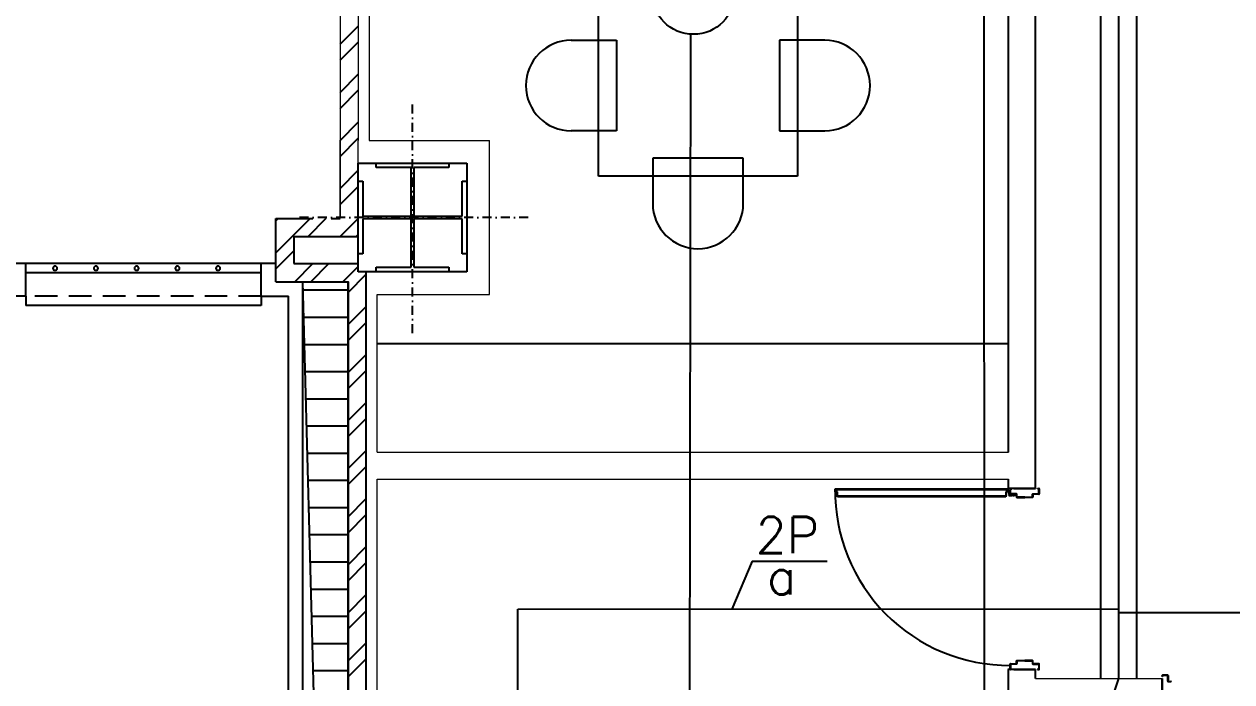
# Model space of a CAD drawing. Header units: inches. Extents: x 567429 to 582707, y 126347 to 133675.
# Drawn here: x 568679 to 569345, y 127384 to 127747 of the extents above; entities that cross this region are included whole.
import ezdxf
from ezdxf.enums import TextEntityAlignment as Align

# ---------------------------------------------------------------- set-up
doc = ezdxf.new("R2010")
doc.units = ezdxf.units.IN
doc.header["$MEASUREMENT"] = 0
for name, pattern in [('DASHDOT2', [0.5, 0.25, -0.125, 0, -0.125]), ('DASHED', [0.75, 0.5, -0.25]), ('HIDDEN', [0.375, 0.25, -0.125])]:
    doc.linetypes.add(name, pattern=pattern)
for name, color, linetype in [('2', 1, 'Continuous'), ('dact  2', 6, 'Continuous'), ('Door', 1, 'Continuous'), ('FIRE', 3, 'Continuous'), ('FIRE WIRE', 4, 'Continuous'), ('hatch lika', 1, 'Continuous'), ('L.C C.T', 5, 'Continuous'), ('mobl', 11, 'Continuous'), ('nama', 2, 'Continuous'), ('SOCKET WIRE', 4, 'Continuous'), ('SOTOON', 2, 'Continuous'), ('SOUND WIRE', 4, 'Continuous'), ('TEL', 3, 'Continuous'), ('TEL WIRE', 4, 'Continuous'), ('wall kanaf', 4, 'Continuous'), ('wall lika', 1, 'Continuous'), ('win', 1, 'Continuous')]:
    doc.layers.add(name, color=color, linetype=linetype)
doc.styles.add('2floorplan$0$style1', font='romans.shx', dxfattribs={"height": 40})
doc.styles.add('ROMANS', font='romans.shx')

# ---------------------------------------------------------------- blocks, each defined once
blk = doc.blocks.new('S&H')
at = {"layer": 'FIRE'}
blk.add_circle((0, 0), 22.99, dxfattribs=at)
at = {"layer": 'FIRE', "color": 2, "style": 'ROMANS'}
blk.add_text('S', height=20, dxfattribs=at).set_placement((-0.14, 0.2), align=Align.MIDDLE)

msp = doc.modelspace()

# ---------------------------------------------------------------- hatches: boundary and pattern name
at = {"layer": 'dact  2'}
h = msp.add_hatch(dxfattribs=at)
h.set_pattern_fill('ANSI31', color=6, scale=120, angle=135, style=0)
h.set_pattern_definition([(180, (-13039.648, -4279.75), (-3e-15, -15), [])])
h.paths.add_polyline_path([(568832.49, 127604.79), (568857.49, 127604.79), (568857.49, 126904.79), (568842.75, 127219.29)])

# ---------------------------------------------------------------- linework, layer by layer
at = {"layer": '2', "color": 15, "linetype": 'HIDDEN', "ltscale": 50}
msp.add_line((568809.49, 127596.79), (568679.49, 127596.79), dxfattribs=at)
msp.add_line((568809.49, 127596.79), (568679.49, 127596.79), dxfattribs=at)
msp.add_line((568809.49, 127596.79), (568679.49, 127596.79), dxfattribs=at)
msp.add_line((568809.49, 127596.79), (568679.49, 127596.79), dxfattribs=at)
msp.add_line((568809.49, 127596.79), (568679.49, 127596.79), dxfattribs=at)
at = {"layer": 'dact  2', "color": 6, "elevation": 0}
msp.add_lwpolyline([(568832.49, 127604.79), (568857.49, 127604.79), (568857.49, 126904.79), (568832.49, 126904.79)], close=True, dxfattribs=at)
msp.add_lwpolyline([(568832.49, 127604.79), (568857.49, 127604.79), (568857.49, 126904.79), (568842.75, 127219.29), (568832.49, 127604.79)], dxfattribs=at)
at = {"layer": 'Door', "color": 15, "ltscale": 8}
for p, q in [((569126.38, 127488.97), (569126.38, 127490.57)), ((569126.38, 127490.57), (569221.78, 127490.57)), ((569126.38, 127490.17), (569221.78, 127490.17)), ((569127.58, 127488.97), (569126.38, 127488.97)), ((569127.58, 127486.07), (569127.58, 127488.97)), ((569221.78, 127488.97), (569220.58, 127488.97)), ((569220.58, 127488.97), (569220.58, 127486.07)), ((569221.78, 127490.57), (569221.78, 127488.97)), ((569220.58, 127486.47), (569127.58, 127486.47)), ((569220.58, 127486.07), (569127.58, 127486.07))]:
    msp.add_line(p, q, dxfattribs=at)
at = {"layer": 'Door', "color": 15}
for p, q in [((569223.2, 127489.19), (569221.74, 127489.19)), ((569222.46, 127488.46), (569222.46, 127489.92)), ((569222.99, 127490.53), (569222.99, 127487.85)), ((569223.16, 127487.85), (569223.16, 127490.53)), ((569223.84, 127490.79), (569223.24, 127490.79)), ((569223.24, 127490.62), (569223.84, 127490.62)), ((569223.84, 127490.62), (569223.84, 127490.79)), ((569224.99, 127490.79), (569236.99, 127490.79)), ((569238.13, 127490.62), (569238.13, 127490.79)), ((569238.13, 127490.79), (569238.73, 127490.79)), ((569238.73, 127490.62), (569238.13, 127490.62)), ((569238.82, 127487.85), (569238.82, 127490.53)), ((569238.99, 127490.53), (569238.99, 127487.85)), ((569226.4, 127487.76), (569223.24, 127487.76)), ((569223.24, 127487.59), (569226.4, 127487.59)), ((569226.49, 127487.5), (569226.49, 127486.05)), ((569226.66, 127486.05), (569226.66, 127487.5)), ((569230.99, 127485.96), (569226.74, 127485.96)), ((569226.74, 127485.79), (569230.99, 127485.79)), ((569230.99, 127485.96), (569235.23, 127485.96)), ((569235.23, 127485.79), (569230.99, 127485.79)), ((569235.32, 127486.05), (569235.32, 127487.5)), ((569235.49, 127487.5), (569235.49, 127486.05)), ((569235.57, 127487.76), (569238.73, 127487.76)), ((569238.73, 127487.59), (569235.57, 127487.59)), ((569226.49, 127394.08), (569226.49, 127395.53)), ((569226.66, 127395.53), (569226.66, 127394.08)), ((569226.74, 127395.79), (569230.99, 127395.79)), ((569230.99, 127395.62), (569226.74, 127395.62)), ((569235.23, 127395.79), (569230.99, 127395.79)), ((569230.99, 127395.62), (569235.23, 127395.62)), ((569235.32, 127395.53), (569235.32, 127394.08)), ((569235.49, 127394.08), (569235.49, 127395.53)), ((569222.99, 127391.05), (569222.99, 127393.73)), ((569223.16, 127393.73), (569223.16, 127391.05)), ((569223.24, 127393.99), (569226.4, 127393.99)), ((569226.4, 127393.82), (569223.24, 127393.82)), ((569223.24, 127390.96), (569223.84, 127390.96)), ((569223.84, 127390.79), (569223.24, 127390.79)), ((569223.84, 127390.96), (569223.84, 127390.79)), ((569224.99, 127390.79), (569236.99, 127390.79)), ((569238.73, 127393.99), (569235.57, 127393.99)), ((569235.57, 127393.82), (569238.73, 127393.82)), ((569238.73, 127390.96), (569238.13, 127390.96)), ((569238.13, 127390.96), (569238.13, 127390.79)), ((569238.13, 127390.79), (569238.73, 127390.79)), ((569238.82, 127393.73), (569238.82, 127391.05)), ((569238.99, 127391.05), (569238.99, 127393.73)), ((569306.99, 127386.93), (569306.99, 127387.53)), ((569307.16, 127386.93), (569306.99, 127386.93)), ((569306.99, 127373.79), (569306.99, 127385.79)), ((569307.16, 127387.53), (569307.16, 127386.93)), ((569307.24, 127387.79), (569309.93, 127387.79)), ((569309.93, 127387.62), (569307.24, 127387.62)), ((569310.02, 127384.38), (569310.02, 127387.53)), ((569310.19, 127387.53), (569310.19, 127384.38)), ((569310.27, 127384.29), (569311.73, 127384.29)), ((569311.73, 127384.12), (569310.27, 127384.12))]:
    msp.add_line(p, q, dxfattribs=at)
at = {"layer": 'Door', "color": 15, "linetype": 'DASHED'}
for p, q in [((569222.3, 127486.81), (569222.3, 127488.82)), ((569222.63, 127487.3), (569222.63, 127488.82)), ((569222.3, 127486.81), (569226.49, 127486.81)), ((569222.63, 127487.3), (569226.51, 127487.3))]:
    msp.add_line(p, q, dxfattribs=at)
at = {"layer": 'Door', "color": 15, "linetype": 'Continuous', "ltscale": 100}
msp.add_circle((569222.46, 127489.19), 0.4, dxfattribs=at)
at = {"layer": 'Door', "color": 15}
msp.add_circle((569222.47, 127489.19), 0.281, dxfattribs=at)
at = {"layer": 'Door', "color": 15, "linetype": 'Continuous', "ltscale": 100}
msp.add_arc((569222.47, 127489.19), 96.1, 179.17547, 270.30581, dxfattribs=at)
at = {"layer": 'Door', "color": 15}
for centre, radius, start, end in [((569223.24, 127490.53), 0.257, 90, 180), ((569223.24, 127490.53), 0.0855, 90, 180), ((569238.73, 127490.53), 0.257, 0, 90), ((569238.73, 127490.53), 0.0855, 0, 90), ((569223.24, 127487.85), 0.257, 180, 270), ((569223.24, 127487.85), 0.0855, 180, 270), ((569226.4, 127487.5), 0.256, 360, 90), ((569226.4, 127487.5), 0.0855, 360, 90), ((569226.74, 127486.05), 0.257, 180, 270), ((569226.74, 127486.05), 0.0855, 180, 270), ((569235.23, 127486.05), 0.0855, 270, 360), ((569235.23, 127486.05), 0.257, 270, 0), ((569235.57, 127487.5), 0.256, 90, 180), ((569235.57, 127487.5), 0.0855, 90, 180), ((569238.73, 127487.85), 0.0855, 270, 360), ((569238.73, 127487.85), 0.257, 270, 360), ((569226.74, 127395.53), 0.257, 90, 180), ((569226.74, 127395.53), 0.0855, 90, 180), ((569235.23, 127395.53), 0.257, 0, 90), ((569235.23, 127395.53), 0.0855, 0, 90), ((569223.24, 127393.73), 0.257, 90, 180), ((569223.24, 127391.05), 0.257, 180, 270), ((569223.24, 127393.73), 0.0855, 90, 180), ((569223.24, 127391.05), 0.0855, 180, 270), ((569226.4, 127394.08), 0.256, 270, 0), ((569226.4, 127394.08), 0.0855, 270, 0), ((569235.57, 127394.08), 0.256, 180, 270), ((569235.57, 127394.08), 0.0855, 180, 270), ((569238.73, 127393.73), 0.257, 0, 90), ((569238.73, 127393.73), 0.0855, 0, 90), ((569238.73, 127391.05), 0.0855, 270, 360), ((569238.73, 127391.05), 0.257, 270, 0), ((569307.24, 127387.53), 0.257, 90, 180), ((569307.24, 127387.53), 0.0855, 90, 180), ((569309.93, 127387.53), 0.257, 0, 90), ((569309.93, 127387.53), 0.0855, 360, 90), ((569310.27, 127384.38), 0.257, 180, 270), ((569310.27, 127384.38), 0.0855, 180, 270), ((569311.73, 127384.03), 0.257, 0, 90), ((569311.73, 127384.03), 0.0855, 0, 90)]:
    msp.add_arc(centre, radius, start, end, dxfattribs=at)
at = {"layer": 'FIRE WIRE'}
msp.add_line((569046.44, 127741.41), (569045.69, 127240.3), dxfattribs=at)
at = {"layer": 'hatch lika', "color": 15}
for p, q in [((568852.99, 127735.84), (568862.99, 127745.84)), ((568852.99, 127727), (568862.99, 127737)), ((568852.99, 127709.32), (568862.99, 127719.32)), ((568852.99, 127700.48), (568862.99, 127710.48)), ((568852.99, 127682.8), (568862.99, 127692.8)), ((568852.99, 127673.96), (568862.99, 127683.96)), ((568852.99, 127656.29), (568862.99, 127666.29)), ((568852.99, 127647.45), (568862.99, 127657.45)), ((568817.49, 127620.79), (568836.49, 127639.79)), ((568817.49, 127638.46), (568818.81, 127639.79)), ((568835.33, 127629.79), (568845.4, 127639.86)), ((568853.01, 127629.79), (568862.99, 127639.77)), ((568861.84, 127629.79), (568862.99, 127630.93)), ((568817.49, 127611.95), (568827.49, 127621.95)), ((568828.01, 127604.79), (568838.01, 127614.79)), ((568836.84, 127604.79), (568846.84, 127614.79)), ((568854.52, 127604.79), (568862.99, 127613.25)), ((568857.49, 127598.91), (568867.49, 127608.91)), ((568857.49, 127581.24), (568867.49, 127591.24)), ((568857.49, 127572.4), (568867.49, 127582.4)), ((568857.49, 127554.72), (568867.49, 127564.72)), ((568857.49, 127545.88), (568867.49, 127555.88)), ((568857.49, 127528.2), (568867.49, 127538.2)), ((568857.49, 127519.36), (568867.49, 127529.36)), ((568857.49, 127501.69), (568867.49, 127511.69)), ((568857.49, 127492.85), (568867.49, 127502.85)), ((568857.49, 127475.17), (568867.49, 127485.17)), ((568857.49, 127466.33), (568867.49, 127476.33)), ((568857.49, 127448.65), (568867.49, 127458.65)), ((568857.49, 127439.82), (568867.49, 127449.82)), ((568857.49, 127422.14), (568867.49, 127432.14)), ((568857.49, 127413.3), (568867.49, 127423.3)), ((568857.49, 127395.62), (568867.49, 127405.62)), ((568857.49, 127386.78), (568867.49, 127396.78))]:
    msp.add_line(p, q, dxfattribs=at)
at = {"layer": 'L.C C.T', "color": 2, "ltscale": 7}
for p, q in [((569273, 127385.79, 0), (569273, 128207.88, 0)), ((569293, 127385.79), (569293, 128187.88))]:
    msp.add_line(p, q, dxfattribs=at)
at = {"layer": 'L.C C.T'}
msp.add_line((569283, 127385.79, 0), (569283, 128197.88, 0), dxfattribs=at)
at = {"layer": 'mobl', "color": 15, "linetype": 'Continuous'}
for p, q in [((568995.61, 127663.06), (568995.61, 127883.06)), ((569105.61, 127883.06), (569105.61, 127663.06)), ((568980.61, 127738.06), (569005.61, 127738.06)), ((569005.61, 127738.06), (569005.61, 127688.06)), ((569120.61, 127738.06), (569095.61, 127738.06)), ((569095.61, 127738.06), (569095.61, 127688.06)), ((569005.61, 127688.06), (568980.61, 127688.06)), ((569095.61, 127688.06), (569120.61, 127688.06)), ((569025.61, 127673.06), (569025.61, 127648.06)), ((569075.61, 127673.06), (569025.61, 127673.06)), ((569075.61, 127648.06), (569075.61, 127673.06)), ((569105.61, 127663.06), (568995.61, 127663.06)), ((568873.49, 127570.79), (569221.99, 127570.79))]:
    msp.add_line(p, q, dxfattribs=at)
for centre, start, end in [((568980.61, 127713.06), 90, 270), ((569120.61, 127713.06), 270, 90), ((569050.61, 127648.06), 180, 0)]:
    msp.add_arc(centre, 25, start, end, dxfattribs=at)
at = {"layer": 'nama', "color": 15}
for p, q in [((568679.49, 127614.79), (568671.49, 127614.79)), ((568679.49, 127596.79), (568679.49, 127614.79)), ((568809.49, 127596.79), (568809.49, 127614.79)), ((568817.49, 127614.79), (568809.49, 127614.79)), ((568679.49, 127596.79), (568048.99, 127596.79)), ((568809.49, 127596.79), (568824.49, 127596.79)), ((568824.49, 126896.79), (568824.49, 127596.79))]:
    msp.add_line(p, q, dxfattribs=at)
at = {"layer": 'SOCKET WIRE'}
msp.add_line((569208.49, 127752.53), (569208.6, 127194.86), dxfattribs=at)
at = {"layer": 'SOTOON', "color": 15, "linetype": 'DASHDOT2', "ltscale": 20}
for p, q in [((568892.99, 127576.46), (568892.99, 127704.12)), ((568892.99, 127576.46), (568892.99, 127704.12)), ((568892.99, 127576.46), (568892.99, 127704.12)), ((568956.82, 127640.29), (568829.16, 127640.29)), ((568956.82, 127640.29), (568829.16, 127640.29)), ((568956.82, 127640.29), (568829.16, 127640.29))]:
    msp.add_line(p, q, dxfattribs=at)
at = {"layer": 'SOTOON', "color": 15}
for p, q in [((568862.99, 127670.29), (568922.99, 127670.29)), ((568862.99, 127610.29), (568862.99, 127670.29)), ((568862.99, 127670.29), (568922.99, 127670.29)), ((568862.99, 127610.29), (568862.99, 127670.29)), ((568862.99, 127670.29), (568922.99, 127670.29)), ((568862.99, 127610.29), (568862.99, 127670.29)), ((568872.99, 127667.79), (568872.99, 127670.29)), ((568872.99, 127670.29), (568912.99, 127670.29)), ((568872.99, 127667.79), (568872.99, 127670.29)), ((568872.99, 127670.29), (568912.99, 127670.29)), ((568872.99, 127667.79), (568872.99, 127670.29)), ((568872.99, 127670.29), (568912.99, 127670.29)), ((568912.99, 127670.29), (568912.99, 127667.79)), ((568912.99, 127670.29), (568912.99, 127667.79)), ((568912.99, 127670.29), (568912.99, 127667.79)), ((568922.99, 127670.29), (568922.99, 127610.29)), ((568922.99, 127670.29), (568922.99, 127610.29)), ((568922.99, 127670.29), (568922.99, 127610.29)), ((568892.24, 127667.79), (568872.99, 127667.79)), ((568892.24, 127667.79), (568872.99, 127667.79)), ((568892.24, 127667.79), (568872.99, 127667.79)), ((568892.24, 127641.04), (568892.24, 127667.79)), ((568892.24, 127641.04), (568892.24, 127667.79)), ((568892.24, 127641.04), (568892.24, 127667.79)), ((568912.99, 127667.79), (568893.74, 127667.79)), ((568893.74, 127667.79), (568893.74, 127641.04)), ((568912.99, 127667.79), (568893.74, 127667.79)), ((568893.74, 127667.79), (568893.74, 127641.04)), ((568912.99, 127667.79), (568893.74, 127667.79)), ((568893.74, 127667.79), (568893.74, 127641.04)), ((568862.99, 127620.29), (568862.99, 127660.29)), ((568862.99, 127660.29), (568865.49, 127660.29)), ((568862.99, 127620.29), (568862.99, 127660.29)), ((568862.99, 127660.29), (568865.49, 127660.29)), ((568862.99, 127620.29), (568862.99, 127660.29)), ((568862.99, 127660.29), (568865.49, 127660.29)), ((568865.49, 127660.29), (568865.49, 127641.04)), ((568865.49, 127660.29), (568865.49, 127641.04)), ((568865.49, 127660.29), (568865.49, 127641.04)), ((568920.49, 127641.04), (568920.49, 127660.29)), ((568920.49, 127660.29), (568922.99, 127660.29)), ((568920.49, 127641.04), (568920.49, 127660.29)), ((568920.49, 127660.29), (568922.99, 127660.29)), ((568920.49, 127641.04), (568920.49, 127660.29)), ((568920.49, 127660.29), (568922.99, 127660.29)), ((568922.99, 127660.29), (568922.99, 127620.29)), ((568922.99, 127660.29), (568922.99, 127620.29)), ((568922.99, 127660.29), (568922.99, 127620.29)), ((568865.49, 127641.04), (568892.24, 127641.04)), ((568865.49, 127641.04), (568892.24, 127641.04)), ((568865.49, 127641.04), (568892.24, 127641.04)), ((568892.24, 127639.54), (568865.49, 127639.54)), ((568865.49, 127639.54), (568865.49, 127620.29)), ((568892.24, 127639.54), (568865.49, 127639.54)), ((568865.49, 127639.54), (568865.49, 127620.29)), ((568892.24, 127639.54), (568865.49, 127639.54)), ((568865.49, 127639.54), (568865.49, 127620.29)), ((568892.24, 127612.79), (568892.24, 127639.54)), ((568892.24, 127612.79), (568892.24, 127639.54)), ((568892.24, 127612.79), (568892.24, 127639.54)), ((568893.74, 127641.04), (568920.49, 127641.04)), ((568893.74, 127641.04), (568920.49, 127641.04)), ((568893.74, 127641.04), (568920.49, 127641.04)), ((568920.49, 127639.54), (568893.74, 127639.54)), ((568893.74, 127639.54), (568893.74, 127612.79)), ((568920.49, 127639.54), (568893.74, 127639.54)), ((568893.74, 127639.54), (568893.74, 127612.79)), ((568920.49, 127639.54), (568893.74, 127639.54)), ((568893.74, 127639.54), (568893.74, 127612.79)), ((568920.49, 127620.29), (568920.49, 127639.54)), ((568920.49, 127620.29), (568920.49, 127639.54)), ((568920.49, 127620.29), (568920.49, 127639.54)), ((568865.49, 127620.29), (568862.99, 127620.29)), ((568865.49, 127620.29), (568862.99, 127620.29)), ((568865.49, 127620.29), (568862.99, 127620.29)), ((568922.99, 127620.29), (568920.49, 127620.29)), ((568922.99, 127620.29), (568920.49, 127620.29)), ((568922.99, 127620.29), (568920.49, 127620.29)), ((568922.99, 127610.29), (568862.99, 127610.29)), ((568922.99, 127610.29), (568862.99, 127610.29)), ((568922.99, 127610.29), (568862.99, 127610.29)), ((568872.99, 127610.29), (568872.99, 127612.79)), ((568872.99, 127612.79), (568892.24, 127612.79)), ((568872.99, 127610.29), (568872.99, 127612.79)), ((568872.99, 127612.79), (568892.24, 127612.79)), ((568872.99, 127610.29), (568872.99, 127612.79)), ((568872.99, 127612.79), (568892.24, 127612.79)), ((568912.99, 127610.29), (568872.99, 127610.29)), ((568912.99, 127610.29), (568872.99, 127610.29)), ((568912.99, 127610.29), (568872.99, 127610.29)), ((568893.74, 127612.79), (568912.99, 127612.79)), ((568893.74, 127612.79), (568912.99, 127612.79)), ((568893.74, 127612.79), (568912.99, 127612.79)), ((568912.99, 127612.79), (568912.99, 127610.29)), ((568912.99, 127612.79), (568912.99, 127610.29)), ((568912.99, 127612.79), (568912.99, 127610.29))]:
    msp.add_line(p, q, dxfattribs=at)
at = {"layer": 'SOUND WIRE'}
msp.add_line((569210.14, 127173.58), (569283, 127385.79, 0), dxfattribs=at)
at = {"layer": 'TEL', "color": 30, "ltscale": 180}
for q in [(569069.3, 127424.19), (569121.98, 127450.56)]:
    msp.add_line((569080.56, 127450.56), q, dxfattribs=at)
at = {"layer": 'TEL WIRE'}
for p, q in [((568951.09, 127424.14), (569283, 127424.3, 0)), ((568951.09, 126982.66), (568951.09, 127424.14)), ((569283, 127422.31, 0), (569508.81, 127422.31, 0))]:
    msp.add_line(p, q, dxfattribs=at)
at = {"layer": 'wall kanaf', "color": 15, "lineweight": 20, "ltscale": 0.1}
for p, q in [((568868.99, 127950.29), (568868.99, 127682.79)), ((568868.99, 127682.79), (568935.49, 127682.79)), ((568935.49, 127597.79), (568935.49, 127682.79)), ((568862.99, 127670.29), (568922.99, 127670.29)), ((568922.99, 127670.29), (568922.99, 127610.29)), ((568922.99, 127610.29), (568867.49, 127610.29)), ((568873.49, 127510.79), (568873.49, 127597.79)), ((568873.49, 127597.79), (568935.49, 127597.79)), ((568873.49, 127510.79), (569221.99, 127510.79)), ((568873.49, 127330.29), (568873.49, 127495.79)), ((568873.49, 127495.79), (569221.99, 127495.79)), ((569236.99, 127385.79), (569306.99, 127385.79))]:
    msp.add_line(p, q, dxfattribs=at)
at = {"layer": 'wall kanaf', "color": 15, "ltscale": 0.1}
for p, q in [((569221.99, 127510.79), (569221.99, 127910.29)), ((569236.99, 127490.79), (569236.99, 127910.29)), ((569221.99, 127490.79), (569221.99, 127495.79)), ((569236.99, 127490.79), (569221.99, 127490.79)), ((569236.99, 127390.79), (569221.78, 127390.79)), ((569221.99, 126970.29), (569221.99, 127390.79)), ((569236.99, 127385.79), (569236.99, 127390.79)), ((569306.99, 127385.79), (569306.99, 127370.79))]:
    msp.add_line(p, q, dxfattribs=at)
at = {"layer": 'wall lika', "color": 15, "lineweight": 20}
for p, q in [((568862.99, 128140.84), (568862.99, 127682.79)), ((568852.99, 128027.79), (568852.99, 127640.29)), ((568852.99, 127639.79), (568852.99, 127682.79)), ((568862.99, 127670.29), (568862.99, 127682.79))]:
    msp.add_line(p, q, dxfattribs=at)
at = {"layer": 'wall lika', "color": 15}
for p, q in [((568817.49, 127604.79), (568817.49, 127639.79)), ((568817.49, 127639.79), (568837.99, 127639.79)), ((568847.99, 127639.79), (568852.99, 127639.79)), ((568827.49, 127629.79), (568862.99, 127629.79)), ((568827.49, 127629.79), (568827.49, 127614.79)), ((568827.49, 127614.79), (568862.99, 127614.79)), ((568867.49, 126970.29), (568867.49, 127610.29)), ((568817.49, 127604.79), (568857.49, 127604.79)), ((568857.49, 126904.79), (568857.49, 127604.79))]:
    msp.add_line(p, q, dxfattribs=at)
at = {"layer": 'win', "color": 15}
for p, q in [((568809.49, 127614.79), (568679.49, 127614.79)), ((568809.49, 127614.79), (568679.49, 127614.79)), ((568809.49, 127614.79), (568679.49, 127614.79)), ((568809.49, 127609.79), (568679.49, 127609.79)), ((568679.49, 127596.79), (568679.49, 127591.79)), ((568679.49, 127596.79), (568679.49, 127591.79)), ((568809.49, 127596.79), (568809.49, 127591.79)), ((568809.49, 127591.79), (568679.49, 127591.79)), ((568809.49, 127591.79), (568679.49, 127591.79)), ((568809.49, 127591.79), (568679.49, 127591.79)), ((568809.49, 127591.79), (568679.49, 127591.79)), ((568809.49, 127591.79), (568679.49, 127591.79)), ((568809.49, 127591.79), (568679.49, 127591.79))]:
    msp.add_line(p, q, dxfattribs=at)
at = {"layer": 'win', "color": 15, "linetype": 'HIDDEN', "ltscale": 50}
msp.add_line((568809.49, 127596.79), (568679.49, 127596.79), dxfattribs=at)
at = {"layer": 'win', "color": 15, "ltscale": 7}
for centre, start, end in [((568695.67, 127612.29), 90, 270), ((568695.67, 127612.29), 270, 90), ((568718.17, 127612.29), 90, 270), ((568718.17, 127612.29), 270, 90), ((568740.67, 127612.29), 90, 270), ((568740.67, 127612.29), 270, 90), ((568763.17, 127612.29), 90, 270), ((568763.17, 127612.29), 270, 90), ((568785.67, 127612.29), 90, 270), ((568785.67, 127612.29), 270, 90)]:
    msp.add_arc(centre, 1.18, start, end, dxfattribs=at)

# ---------------------------------------------------------------- block references
at = {"layer": 'FIRE'}
msp.add_blockref('S&H', (569048.12, 127764.34), dxfattribs=at)

# ---------------------------------------------------------------- texts
at = {"layer": 'TEL', "color": 2, "ltscale": 20, "style": '2floorplan$0$style1'}
for s, p in [('2P', (569082.41, 127455.02)), ('a', (569088.64, 127432.23))]:
    msp.add_text(s, height=20, dxfattribs=at).set_placement(p)

doc.saveas('drawing.dxf')
